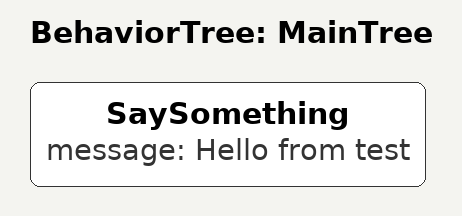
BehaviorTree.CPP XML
<root BTCPP_format="4" main_tree_to_execute="MainTree">
  <BehaviorTree ID="MainTree">
    <SaySomething message="Hello from test"/>
  </BehaviorTree>
</root>
